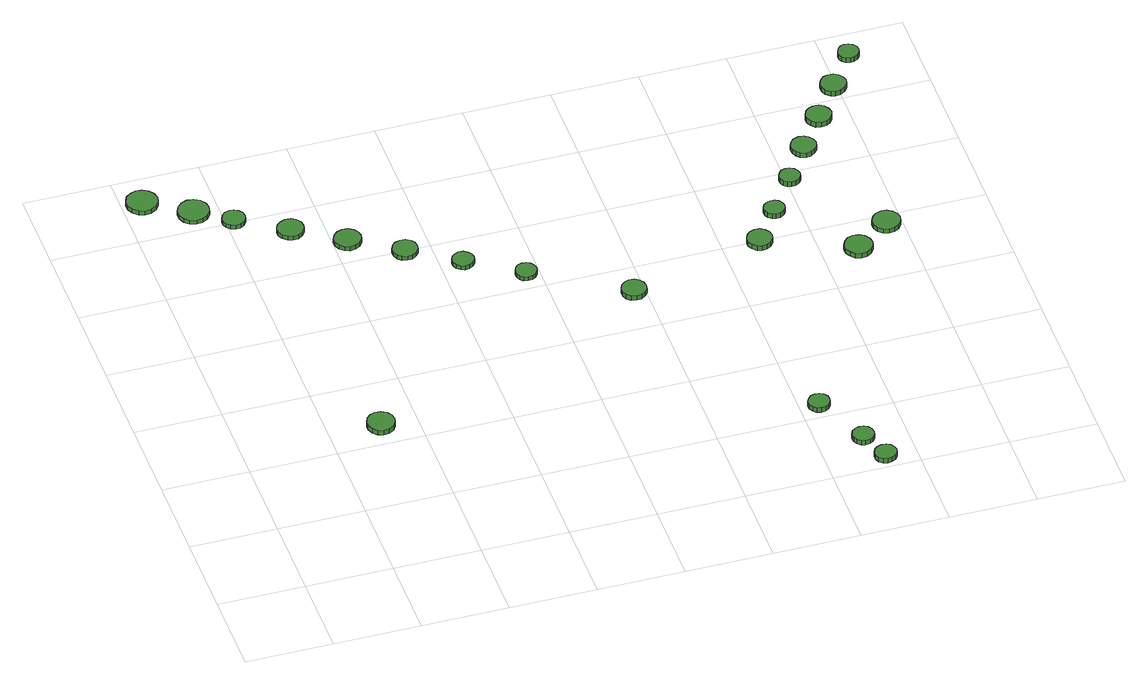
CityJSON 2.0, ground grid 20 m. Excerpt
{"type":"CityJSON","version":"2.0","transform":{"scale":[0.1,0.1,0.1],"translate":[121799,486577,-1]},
"CityObjects":{
"tree1":{"type":"SolitaryVegetationObject","attributes":{"function":"something"},"geometry":[{"type":"MultiSurface","lod":"1","boundaries":[[[0,1,2,3,4,5,6,7,8,9,10,11,12,13,14]],[[15,16,17,18,19,20,21,22,23,24,25,26,27,28,29]],[[0,29,28,1]],[[1,28,27,2]],[[2,27,26,3]],[[3,26,25,4]],[[4,25,24,5]],[[5,24,23,6]],[[6,23,22,7]],[[7,22,21,8]],[[8,21,20,9]],[[9,20,19,10]],[[10,19,18,11]],[[11,18,17,12]],[[12,17,16,13]],[[13,16,15,14]],[[14,15,29,0]]]}]},
"tree2":{"type":"SolitaryVegetationObject","attributes":{"function":"something"},"geometry":[{"type":"MultiSurface","lod":"1","boundaries":[[[30,31,32,33,34,35,36,37,38,39,40,41,42,43,44]],[[45,46,47,48,49,50,51,52,53,54,55,56,57,58,59]],[[30,59,58,31]],[[31,58,57,32]],[[32,57,56,33]],[[33,56,55,34]],[[34,55,54,35]],[[35,54,53,36]],[[36,53,52,37]],[[37,52,51,38]],[[38,51,50,39]],[[39,50,49,40]],[[40,49,48,41]],[[41,48,47,42]],[[42,47,46,43]],[[43,46,45,44]],[[44,45,59,30]]]}]},
"tree3":{"type":"SolitaryVegetationObject","attributes":{"function":"something"},"geometry":[{"type":"MultiSurface","lod":"1","boundaries":[[[60,61,62,63,64,65,66,67,68,69,70,71,72,73,74]],[[75,76,77,78,79,80,81,82,83,84,85,86,87,88,89]],[[60,89,88,61]],[[61,88,87,62]],[[62,87,86,63]],[[63,86,85,64]],[[64,85,84,65]],[[65,84,83,66]],[[66,83,82,67]],[[67,82,81,68]],[[68,81,80,69]],[[69,80,79,70]],[[70,79,78,71]],[[71,78,77,72]],[[72,77,76,73]],[[73,76,75,74]],[[74,75,89,60]]]}]},
"tree4":{"type":"SolitaryVegetationObject","attributes":{"function":"something"},"geometry":[{"type":"MultiSurface","lod":"1","boundaries":[[[90,91,92,93,94,95,96,97,98,99,100,101,102,103,104]],[[105,106,107,108,109,110,111,112,113,114,115,116,117,118,119]],[[90,119,118,91]],[[91,118,117,92]],[[92,117,116,93]],[[93,116,115,94]],[[94,115,114,95]],[[95,114,113,96]],[[96,113,112,97]],[[97,112,111,98]],[[98,111,110,99]],[[99,110,109,100]],[[100,109,108,101]],[[101,108,107,102]],[[102,107,106,103]],[[103,106,105,104]],[[104,105,119,90]]]}]},
"tree5":{"type":"SolitaryVegetationObject","attributes":{"function":"something"},"geometry":[{"type":"MultiSurface","lod":"1","boundaries":[[[120,121,122,123,124,125,126,127,128,129,130,131,132,133,134]],[[135,136,137,138,139,140,141,142,143,144,145,146,147,148,149]],[[120,149,148,121]],[[121,148,147,122]],[[122,147,146,123]],[[123,146,145,124]],[[124,145,144,125]],[[125,144,143,126]],[[126,143,142,127]],[[127,142,141,128]],[[128,141,140,129]],[[129,140,139,130]],[[130,139,138,131]],[[131,138,137,132]],[[132,137,136,133]],[[133,136,135,134]],[[134,135,149,120]]]}]},
"tree6":{"type":"SolitaryVegetationObject","attributes":{"function":"something"},"geometry":[{"type":"MultiSurface","lod":"1","boundaries":[[[150,151,152,153,154,155,156,157,158,159,160,161,162,163,164]],[[165,166,167,168,169,170,171,172,173,174,175,176,177,178,179]],[[150,179,178,151]],[[151,178,177,152]],[[152,177,176,153]],[[153,176,175,154]],[[154,175,174,155]],[[155,174,173,156]],[[156,173,172,157]],[[157,172,171,158]],[[158,171,170,159]],[[159,170,169,160]],[[160,169,168,161]],[[161,168,167,162]],[[162,167,166,163]],[[163,166,165,164]],[[164,165,179,150]]]}]},
"tree7":{"type":"SolitaryVegetationObject","attributes":{"function":"something"},"geometry":[{"type":"MultiSurface","lod":"1","boundaries":[[[180,181,182,183,184,185,186,187,188,189,190,191,192,193,194]],[[195,196,197,198,199,200,201,202,203,204,205,206,207,208,209]],[[180,209,208,181]],[[181,208,207,182]],[[182,207,206,183]],[[183,206,205,184]],[[184,205,204,185]],[[185,204,203,186]],[[186,203,202,187]],[[187,202,201,188]],[[188,201,200,189]],[[189,200,199,190]],[[190,199,198,191]],[[191,198,197,192]],[[192,197,196,193]],[[193,196,195,194]],[[194,195,209,180]]]}]},
"tree8":{"type":"SolitaryVegetationObject","attributes":{"function":"something"},"geometry":[{"type":"MultiSurface","lod":"1","boundaries":[[[210,211,212,213,214,215,216,217,218,219,220,221,222,223,224]],[[225,226,227,228,229,230,231,232,233,234,235,236,237,238,239]],[[210,239,238,211]],[[211,238,237,212]],[[212,237,236,213]],[[213,236,235,214]],[[214,235,234,215]],[[215,234,233,216]],[[216,233,232,217]],[[217,232,231,218]],[[218,231,230,219]],[[219,230,229,220]],[[220,229,228,221]],[[221,228,227,222]],[[222,227,226,223]],[[223,226,225,224]],[[224,225,239,210]]]}]},
"tree9":{"type":"SolitaryVegetationObject","attributes":{"function":"something"},"geometry":[{"type":"MultiSurface","lod":"1","boundaries":[[[240,241,242,243,244,245,246,247,248,249,250,251,252,253,254]],[[255,256,257,258,259,260,261,262,263,264,265,266,267,268,269]],[[240,269,268,241]],[[241,268,267,242]],[[242,267,266,243]],[[243,266,265,244]],[[244,265,264,245]],[[245,264,263,246]],[[246,263,262,247]],[[247,262,261,248]],[[248,261,260,249]],[[249,260,259,250]],[[250,259,258,251]],[[251,258,257,252]],[[252,257,256,253]],[[253,256,255,254]],[[254,255,269,240]]]}]},
"tree10":{"type":"SolitaryVegetationObject","attributes":{"function":"something"},"geometry":[{"type":"MultiSurface","lod":"1","boundaries":[[[270,271,272,273,274,275,276,277,278,279,280,281,282,283,284]],[[285,286,287,288,289,290,291,292,293,294,295,296,297,298,299]],[[270,299,298,271]],[[271,298,297,272]],[[272,297,296,273]],[[273,296,295,274]],[[274,295,294,275]],[[275,294,293,276]],[[276,293,292,277]],[[277,292,291,278]],[[278,291,290,279]],[[279,290,289,280]],[[280,289,288,281]],[[281,288,287,282]],[[282,287,286,283]],[[283,286,285,284]],[[284,285,299,270]]]}]},
"tree11":{"type":"SolitaryVegetationObject","attributes":{"function":"something"},"geometry":[{"type":"MultiSurface","lod":"1","boundaries":[[[300,301,302,303,304,305,306,307,308,309,310,311,312,313,314]],[[315,316,317,318,319,320,321,322,323,324,325,326,327,328,329]],[[300,329,328,301]],[[301,328,327,302]],[[302,327,326,303]],[[303,326,325,304]],[[304,325,324,305]],[[305,324,323,306]],[[306,323,322,307]],[[307,322,321,308]],[[308,321,320,309]],[[309,320,319,310]],[[310,319,318,311]],[[311,318,317,312]],[[312,317,316,313]],[[313,316,315,314]],[[314,315,329,300]]]}]},
"tree12":{"type":"SolitaryVegetationObject","attributes":{"function":"something"},"geometry":[{"type":"MultiSurface","lod":"1","boundaries":[[[330,331,332,333,334,335,336,337,338,339,340,341,342,343,344]],[[345,346,347,348,349,350,351,352,353,354,355,356,357,358,359]],[[330,359,358,331]],[[331,358,357,332]],[[332,357,356,333]],[[333,356,355,334]],[[334,355,354,335]],[[335,354,353,336]],[[336,353,352,337]],[[337,352,351,338]],[[338,351,350,339]],[[339,350,349,340]],[[340,349,348,341]],[[341,348,347,342]],[[342,347,346,343]],[[343,346,345,344]],[[344,345,359,330]]]}]},
"tree13":{"type":"SolitaryVegetationObject","attributes":{"function":"something"},"geometry":[{"type":"MultiSurface","lod":"1","boundaries":[[[360,361,362,363,364,365,366,367,368,369,370,371,372,373,374]],[[375,376,377,378,379,380,381,382,383,384,385,386,387,388,389]],[[360,389,388,361]],[[361,388,387,362]],[[362,387,386,363]],[[363,386,385,364]],[[364,385,384,365]],[[365,384,383,366]],[[366,383,382,367]],[[367,382,381,368]],[[368,381,380,369]],[[369,380,379,370]],[[370,379,378,371]],[[371,378,377,372]],[[372,377,376,373]],[[373,376,375,374]],[[374,375,389,360]]]}]},
"tree14":{"type":"SolitaryVegetationObject","attributes":{"function":"something"},"geometry":[{"type":"MultiSurface","lod":"1","boundaries":[[[390,391,392,393,394,395,396,397,398,399,400,401,402,403,404]],[[405,406,407,408,409,410,411,412,413,414,415,416,417,418,419]],[[390,419,418,391]],[[391,418,417,392]],[[392,417,416,393]],[[393,416,415,394]],[[394,415,414,395]],[[395,414,413,396]],[[396,413,412,397]],[[397,412,411,398]],[[398,411,410,399]],[[399,410,409,400]],[[400,409,408,401]],[[401,408,407,402]],[[402,407,406,403]],[[403,406,405,404]],[[404,405,419,390]]]}]},
"tree15":{"type":"SolitaryVegetationObject","attributes":{"function":"something"},"geometry":[{"type":"MultiSurface","lod":"1","boundaries":[[[420,421,422,423,424,425,426,427,428,429,430,431,432,433,434]],[[435,436,437,438,439,440,441,442,443,444,445,446,447,448,449]],[[420,449,448,421]],[[421,448,447,422]],[[422,447,446,423]],[[423,446,445,424]],[[424,445,444,425]],[[425,444,443,426]],[[426,443,442,427]],[[427,442,441,428]],[[428,441,440,429]],[[429,440,439,430]],[[430,439,438,431]],[[431,438,437,432]],[[432,437,436,433]],[[433,436,435,434]],[[434,435,449,420]]]}]},
"tree16":{"type":"SolitaryVegetationObject","attributes":{"function":"something"},"geometry":[{"type":"MultiSurface","lod":"1","boundaries":[[[450,451,452,453,454,455,456,457,458,459,460,461,462,463,464]],[[465,466,467,468,469,470,471,472,473,474,475,476,477,478,479]],[[450,479,478,451]],[[451,478,477,452]],[[452,477,476,453]],[[453,476,475,454]],[[454,475,474,455]],[[455,474,473,456]],[[456,473,472,457]],[[457,472,471,458]],[[458,471,470,459]],[[459,470,469,460]],[[460,469,468,461]],[[461,468,467,462]],[[462,467,466,463]],[[463,466,465,464]],[[464,465,479,450]]]}]},
"tree17":{"type":"SolitaryVegetationObject","attributes":{"function":"something"},"geometry":[{"type":"MultiSurface","lod":"1","boundaries":[[[480,481,482,483,484,485,486,487,488,489,490,491,492,493,494]],[[495,496,497,498,499,500,501,502,503,504,505,506,507,508,509]],[[480,509,508,481]],[[481,508,507,482]],[[482,507,506,483]],[[483,506,505,484]],[[484,505,504,485]],[[485,504,503,486]],[[486,503,502,487]],[[487,502,501,488]],[[488,501,500,489]],[[489,500,499,490]],[[490,499,498,491]],[[491,498,497,492]],[[492,497,496,493]],[[493,496,495,494]],[[494,495,509,480]]]}]},
"tree18":{"type":"SolitaryVegetationObject","attributes":{"function":"something"},"geometry":[{"type":"MultiSurface","lod":"1","boundaries":[[[510,511,512,513,514,515,516,517,518,519,520,521,522,523,524]],[[525,526,527,528,529,530,531,532,533,534,535,536,537,538,539]],[[510,539,538,511]],[[511,538,537,512]],[[512,537,536,513]],[[513,536,535,514]],[[514,535,534,515]],[[515,534,533,516]],[[516,533,532,517]],[[517,532,531,518]],[[518,531,530,519]],[[519,530,529,520]],[[520,529,528,521]],[[521,528,527,522]],[[522,527,526,523]],[[523,526,525,524]],[[524,525,539,510]]]}]},
"tree19":{"type":"SolitaryVegetationObject","attributes":{"function":"something"},"geometry":[{"type":"MultiSurface","lod":"1","boundaries":[[[540,541,542,543,544,545,546,547,548,549,550,551,552,553,554]],[[555,556,557,558,559,560,561,562,563,564,565,566,567,568,569]],[[540,569,568,541]],[[541,568,567,542]],[[542,567,566,543]],[[543,566,565,544]],[[544,565,564,545]],[[545,564,563,546]],[[546,563,562,547]],[[547,562,561,548]],[[548,561,560,549]],[[549,560,559,550]],[[550,559,558,551]],[[551,558,557,552]],[[552,557,556,553]],[[553,556,555,554]],[[554,555,569,540]]]}]},
"tree20":{"type":"SolitaryVegetationObject","attributes":{"function":"something"},"geometry":[{"type":"MultiSurface","lod":"1","boundaries":[[[570,571,572,573,574,575,576,577,578,579,580,581,582,583,584]],[[585,586,587,588,589,590,591,592,593,594,595,596,597,598,599]],[[570,599,598,571]],[[571,598,597,572]],[[572,597,596,573]],[[573,596,595,574]],[[574,595,594,575]],[[575,594,593,576]],[[576,593,592,577]],[[577,592,591,578]],[[578,591,590,579]],[[579,590,589,580]],[[580,589,588,581]],[[581,588,587,582]],[[582,587,586,583]],[[583,586,585,584]],[[584,585,599,570]]]}]},
"tree21":{"type":"SolitaryVegetationObject","attributes":{"function":"something"},"geometry":[{"type":"MultiSurface","lod":"1","boundaries":[[[600,601,602,603,604,605,606,607,608,609,610,611,612,613,614]],[[615,616,617,618,619,620,621,622,623,624,625,626,627,628,629]],[[600,629,628,601]],[[601,628,627,602]],[[602,627,626,603]],[[603,626,625,604]],[[604,625,624,605]],[[605,624,623,606]],[[606,623,622,607]],[[607,622,621,608]],[[608,621,620,609]],[[609,620,619,610]],[[610,619,618,611]],[[611,618,617,612]],[[612,617,616,613]],[[613,616,615,614]],[[614,615,629,600]]]}]},
"tree22":{"type":"SolitaryVegetationObject","attributes":{"function":"something"},"geometry":[{"type":"MultiSurface","lod":"1","boundaries":[[[630,631,632,633,634,635,636,637,638,639,640,641,642,643,644]],[[645,646,647,648,649,650,651,652,653,654,655,656,657,658,659]],[[630,659,658,631]],[[631,658,657,632]],[[632,657,656,633]],[[633,656,655,634]],[[634,655,654,635]],[[635,654,653,636]],[[636,653,652,637]],[[637,652,651,638]],[[638,651,650,639]],[[639,650,649,640]],[[640,649,648,641]],[[641,648,647,642]],[[642,647,646,643]],[[643,646,645,644]],[[644,645,659,630]]]}]}
},
"vertices":[
[80,1318,19],[77,1332,19],[68,1344,19],[55,1351,19],[41,1353,19],[27,1348,19],[16,1339,19],[10,1325,19],[10,1310,19],[16,1297,19],[27,1287,19],[41,1282,19],[55,1284,19],[68,1291,19],[77,1303,19],[77,1303,8],[68,1291,8],[55,1284,8],[41,1282,8],[27,1287,8],[16,1297,8],[10,1310,8],[10,1325,8],[16,1339,8],[27,1348,8],[41,1353,8],[55,1351,8],[68,1344,8],[77,1332,8],[80,1318,8],
[346,452,28],[343,465,28],[336,476,28],[324,482,28],[311,484,28],[299,480,28],[289,471,28],[284,459,28],[284,446,28],[289,434,28],[299,425,28],[311,421,28],[324,422,28],[336,429,28],[343,440,28],[343,440,15],[336,429,15],[324,422,15],[311,421,15],[299,425,15],[289,434,15],[284,446,15],[284,459,15],[289,471,15],[299,480,15],[311,484,15],[324,482,15],[336,476,15],[343,465,15],[346,452,15],
[177,1255,19],[174,1269,19],[165,1281,19],[152,1288,19],[138,1290,19],[124,1285,19],[113,1275,19],[107,1262,19],[107,1247,19],[113,1234,19],[124,1224,19],[138,1220,19],[152,1221,19],[165,1228,19],[174,1240,19],[174,1240,8],[165,1228,8],[152,1221,8],[138,1220,8],[124,1224,8],[113,1234,8],[107,1247,8],[107,1262,8],[113,1275,8],[124,1285,8],[138,1290,8],[152,1288,8],[165,1281,8],[174,1269,8],[177,1255,8],
[243,1204,19],[241,1215,19],[235,1223,19],[225,1229,19],[215,1230,19],[204,1227,19],[196,1219,19],[192,1209,19],[192,1199,19],[196,1189,19],[204,1182,19],[215,1178,19],[225,1179,19],[235,1185,19],[241,1193,19],[241,1193,8],[235,1185,8],[225,1179,8],[215,1178,8],[204,1182,8],[196,1189,8],[192,1199,8],[192,1209,8],[196,1219,8],[204,1227,8],[215,1230,8],[225,1229,8],[235,1223,8],[241,1215,8],[243,1204,8],
[354,1135,19],[352,1148,19],[344,1158,19],[334,1164,19],[321,1165,19],[310,1161,19],[300,1153,19],[295,1142,19],[295,1129,19],[300,1118,19],[310,1110,19],[321,1106,19],[334,1107,19],[344,1113,19],[352,1123,19],[352,1123,8],[344,1113,8],[334,1107,8],[321,1106,8],[310,1110,8],[300,1118,8],[295,1129,8],[295,1142,8],[300,1153,8],[310,1161,8],[321,1165,8],[334,1164,8],[344,1158,8],[352,1148,8],[354,1135,8],
[463,1066,19],[460,1078,19],[453,1088,19],[442,1095,19],[429,1096,19],[417,1092,19],[408,1084,19],[402,1072,19],[402,1059,19],[408,1048,19],[417,1039,19],[429,1035,19],[442,1037,19],[453,1043,19],[460,1053,19],[460,1053,8],[453,1043,8],[442,1037,8],[429,1035,8],[417,1039,8],[408,1048,8],[402,1059,8],[402,1072,8],[408,1084,8],[417,1092,8],[429,1096,8],[442,1095,8],[453,1088,8],[460,1078,8],[463,1066,8],
[569,996,19],[567,1008,19],[560,1017,19],[550,1023,19],[538,1024,19],[527,1021,19],[518,1013,19],[513,1002,19],[513,990,19],[518,979,19],[527,971,19],[538,968,19],[550,969,19],[560,975,19],[567,984,19],[567,984,8],[560,975,8],[550,969,8],[538,968,8],[527,971,8],[518,979,8],[513,990,8],[513,1002,8],[518,1013,8],[527,1021,8],[538,1024,8],[550,1023,8],[560,1017,8],[567,1008,8],[569,996,8],
[675,924,19],[673,934,19],[666,942,19],[658,948,19],[647,949,19],[638,945,19],[630,939,19],[626,929,19],[626,919,19],[630,910,19],[638,903,19],[647,900,19],[658,901,19],[666,906,19],[673,914,19],[673,914,8],[666,906,8],[658,901,8],[647,900,8],[638,903,8],[630,910,8],[626,919,8],[626,929,8],[630,939,8],[638,945,8],[647,949,8],[658,948,8],[666,942,8],[673,934,8],[675,924,8],
[794,848,19],[791,857,19],[786,866,19],[777,871,19],[767,872,19],[757,869,19],[750,862,19],[746,853,19],[746,843,19],[750,833,19],[757,827,19],[767,824,19],[777,825,19],[786,830,19],[791,838,19],[791,838,8],[786,830,8],[777,825,8],[767,824,8],[757,827,8],[750,833,8],[746,843,8],[746,853,8],[750,862,8],[757,869,8],[767,872,8],[777,871,8],[786,866,8],[791,857,8],[794,848,8],
[1000,713,26],[998,724,26],[991,734,26],[981,740,26],[969,741,26],[958,737,26],[949,729,26],[945,719,26],[945,707,26],[949,696,26],[958,688,26],[969,685,26],[981,686,26],[991,692,26],[998,701,26],[998,701,14],[991,692,14],[981,686,14],[969,685,14],[958,688,14],[949,696,14],[945,707,14],[945,719,14],[949,729,14],[958,737,14],[969,741,14],[981,740,14],[991,734,14],[998,724,14],[1000,713,14],
[1264,227,32],[1262,237,32],[1256,245,32],[1247,250,32],[1237,251,32],[1227,248,32],[1220,241,32],[1215,232,32],[1215,222,32],[1220,213,32],[1227,206,32],[1237,203,32],[1247,204,32],[1256,209,32],[1262,217,32],[1262,217,19],[1256,209,19],[1247,204,19],[1237,203,19],[1227,206,19],[1220,213,19],[1215,222,19],[1215,232,19],[1220,241,19],[1227,248,19],[1237,251,19],[1247,250,19],[1256,245,19],[1262,237,19],[1264,227,19],
[1324,97,29],[1322,108,29],[1316,116,29],[1307,121,29],[1296,122,29],[1287,119,29],[1279,112,29],[1275,103,29],[1275,92,29],[1279,83,29],[1287,76,29],[1296,73,29],[1307,74,29],[1316,79,29],[1322,87,29],[1322,87,17],[1316,79,17],[1307,74,17],[1296,73,17],[1287,76,17],[1279,83,17],[1275,92,17],[1275,103,17],[1279,112,17],[1287,119,17],[1296,122,17],[1307,121,17],[1316,116,17],[1322,108,17],[1324,97,17],
[1352,25,30],[1350,35,30],[1344,43,30],[1335,48,30],[1325,49,30],[1315,46,30],[1307,39,30],[1303,30,30],[1303,20,30],[1307,10,30],[1315,4,30],[1325,0,30],[1335,2,30],[1344,7,30],[1350,15,30],[1350,15,17],[1344,7,17],[1335,2,17],[1325,0,17],[1315,4,17],[1307,10,17],[1303,20,17],[1303,30,17],[1307,39,17],[1315,46,17],[1325,49,17],[1335,48,17],[1344,43,17],[1350,35,17],[1352,25,17],
[1310,787,29],[1307,799,29],[1300,809,29],[1290,815,29],[1278,816,29],[1267,812,29],[1258,804,29],[1253,793,29],[1253,781,29],[1258,771,29],[1267,762,29],[1278,759,29],[1290,760,29],[1300,766,29],[1307,776,29],[1307,776,16],[1300,766,16],[1290,760,16],[1278,759,16],[1267,762,16],[1258,771,16],[1253,781,16],[1253,793,16],[1258,804,16],[1267,812,16],[1278,816,16],[1290,815,16],[1300,809,16],[1307,799,16],[1310,787,16],
[1366,876,27],[1364,886,27],[1358,894,27],[1350,898,27],[1340,899,27],[1331,896,27],[1323,890,27],[1319,881,27],[1319,871,27],[1323,862,27],[1331,856,27],[1340,853,27],[1350,854,27],[1358,859,27],[1364,866,27],[1364,866,14],[1358,859,14],[1350,854,14],[1340,853,14],[1331,856,14],[1323,862,14],[1319,871,14],[1319,881,14],[1323,890,14],[1331,896,14],[1340,899,14],[1350,898,14],[1358,894,14],[1364,886,14],[1366,876,14],
[1510,699,31],[1507,712,31],[1499,723,31],[1488,729,31],[1475,731,31],[1462,727,31],[1453,718,31],[1447,706,31],[1447,693,31],[1453,681,31],[1462,672,31],[1475,668,31],[1488,669,31],[1499,676,31],[1507,687,31],[1507,687,18],[1499,676,18],[1488,669,18],[1475,668,18],[1462,672,18],[1453,681,18],[1447,693,18],[1447,706,18],[1453,718,18],[1462,727,18],[1475,731,18],[1488,729,18],[1499,723,18],[1507,712,18],[1510,699,18],
[1431,971,24],[1429,981,24],[1423,989,24],[1414,994,24],[1405,995,24],[1395,992,24],[1388,985,24],[1384,976,24],[1384,966,24],[1388,957,24],[1395,951,24],[1405,948,24],[1414,949,24],[1423,954,24],[1429,962,24],[1429,962,11],[1423,954,11],[1414,949,11],[1405,948,11],[1395,951,11],[1388,957,11],[1384,966,11],[1384,976,11],[1388,985,11],[1395,992,11],[1405,995,11],[1414,994,11],[1423,989,11],[1429,981,11],[1431,971,11],
[1496,1061,22],[1493,1073,22],[1486,1082,22],[1476,1088,22],[1464,1090,22],[1452,1086,22],[1444,1078,22],[1439,1067,22],[1439,1055,22],[1444,1044,22],[1452,1036,22],[1464,1032,22],[1476,1034,22],[1486,1040,22],[1493,1049,22],[1493,1049,10],[1486,1040,10],[1476,1034,10],[1464,1032,10],[1452,1036,10],[1444,1044,10],[1439,1055,10],[1439,1067,10],[1444,1078,10],[1452,1086,10],[1464,1090,10],[1476,1088,10],[1486,1082,10],[1493,1073,10],[1496,1061,10],
[1592,759,31],[1589,772,31],[1581,782,31],[1570,789,31],[1557,790,31],[1544,786,31],[1535,777,31],[1529,765,31],[1529,752,31],[1535,740,31],[1544,732,31],[1557,728,31],[1570,729,31],[1581,735,31],[1589,746,31],[1589,746,19],[1581,735,19],[1570,729,19],[1557,728,19],[1544,732,19],[1535,740,19],[1529,752,19],[1529,765,19],[1535,777,19],[1544,786,19],[1557,790,19],[1570,789,19],[1581,782,19],[1589,772,19],[1592,759,19],
[1559,1151,20],[1556,1163,20],[1549,1173,20],[1539,1179,20],[1526,1180,20],[1515,1176,20],[1506,1168,20],[1501,1157,20],[1501,1145,20],[1506,1134,20],[1515,1125,20],[1526,1122,20],[1539,1123,20],[1549,1129,20],[1556,1139,20],[1556,1139,7],[1549,1129,7],[1539,1123,7],[1526,1122,7],[1515,1125,7],[1506,1134,7],[1501,1145,7],[1501,1157,7],[1506,1168,7],[1515,1176,7],[1526,1180,7],[1539,1179,7],[1549,1173,7],[1556,1163,7],[1559,1151,7],
[1621,1240,20],[1618,1252,20],[1611,1262,20],[1600,1268,20],[1588,1269,20],[1577,1266,20],[1568,1258,20],[1563,1247,20],[1563,1234,20],[1568,1223,20],[1577,1215,20],[1588,1211,20],[1600,1213,20],[1611,1219,20],[1618,1229,20],[1618,1229,7],[1611,1219,7],[1600,1213,7],[1588,1211,7],[1577,1215,7],[1568,1223,7],[1563,1234,7],[1563,1247,7],[1568,1258,7],[1577,1266,7],[1588,1269,7],[1600,1268,7],[1611,1262,7],[1618,1252,7],[1621,1240,7],
[1678,1331,20],[1676,1341,20],[1670,1349,20],[1661,1354,20],[1651,1355,20],[1642,1352,20],[1635,1345,20],[1631,1336,20],[1631,1326,20],[1635,1317,20],[1642,1311,20],[1651,1308,20],[1661,1309,20],[1670,1314,20],[1676,1322,20],[1676,1322,7],[1670,1314,7],[1661,1309,7],[1651,1308,7],[1642,1311,7],[1635,1317,7],[1631,1326,7],[1631,1336,7],[1635,1345,7],[1642,1352,7],[1651,1355,7],[1661,1354,7],[1670,1349,7],[1676,1341,7],[1678,1331,7]
]}
